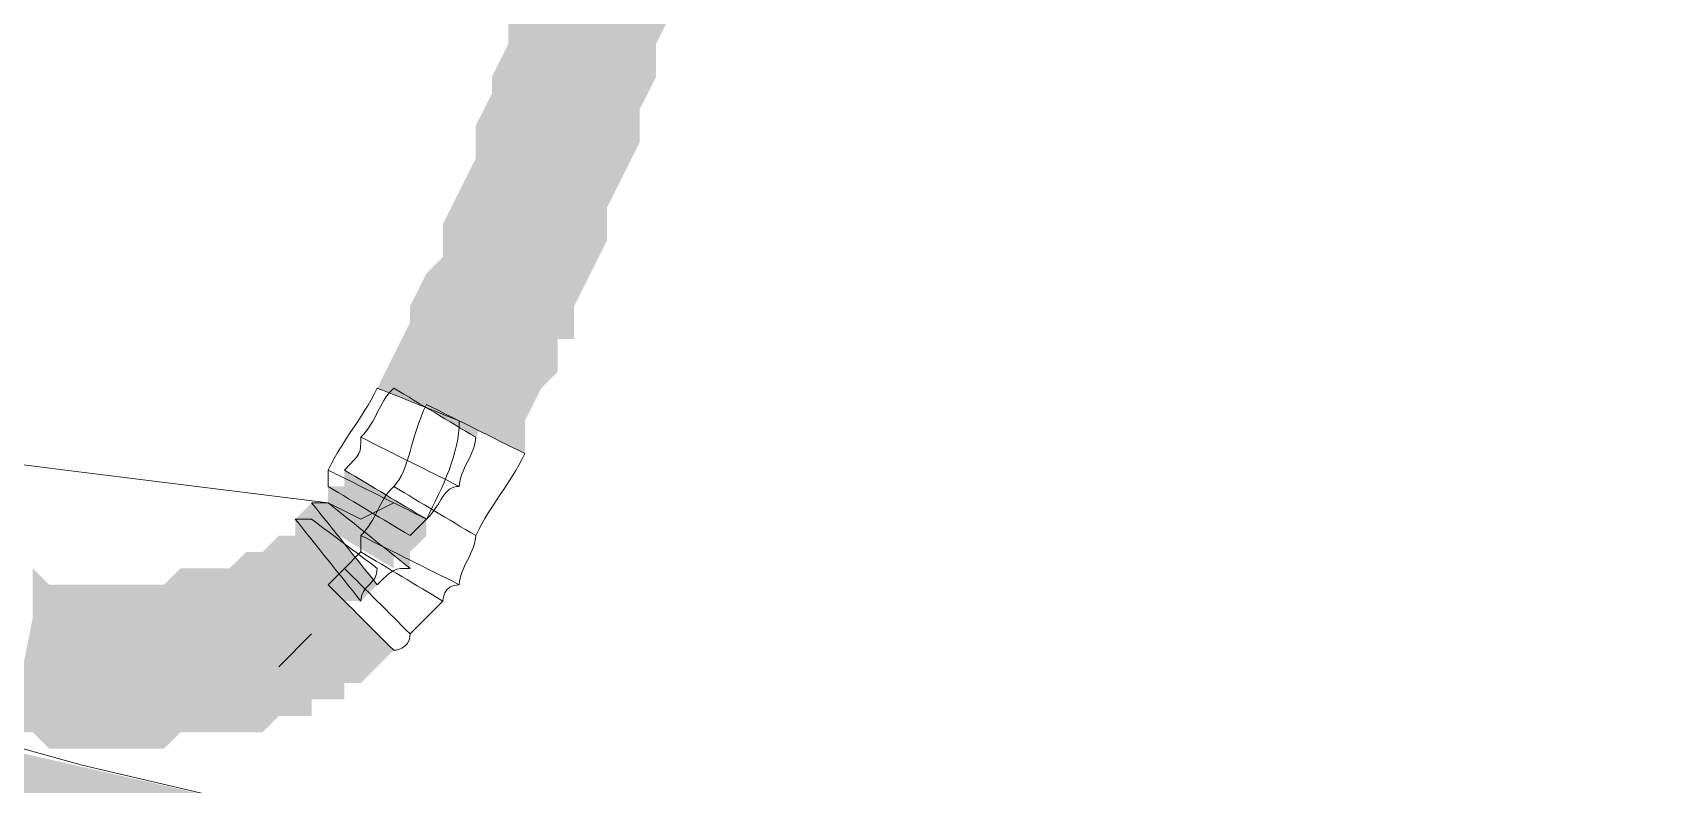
# Model space of a CAD drawing. Header units: millimetres. Extents: x -71336 to -35435, y -26189 to 22712.
# Drawn here: x -41041.005 to -41038.87, y -5455.299 to -5454.321 of the extents above; entities that cross this region are included whole.
import ezdxf
from ezdxf.enums import TextEntityAlignment as Align

# ---------------------------------------------------------------- set-up
doc = ezdxf.new("R2010")
doc.units = ezdxf.units.MM
doc.layers.add('SC - Equipment', color=7, linetype='Continuous', lineweight=13)
doc.styles.get("Standard").update_dxf_attribs({"font": 'arial.ttf', "height": 35})

# ---------------------------------------------------------------- blocks, each defined once
blk = doc.blocks.new('BARCO CLICKSHARE BUTTON WITH TEXT - SCHEMATIC')
at = {"layer": 'SC - Equipment', "lineweight": 0, "transparency": 33554687}
for points in [[(1.5371, -12.0193), (1.5371, -12.062), (1.5371, -12.062), (1.5371, -12.1047), (1.5371, -12.1047), (1.5157, -12.1474), (1.5157, -12.1474), (1.5157, -12.2115), (1.5157, -12.2115), (1.5157, -12.2115), (1.5157, -12.2115), (1.5157, -12.2542), (1.5157, -12.2542), (1.4944, -12.2969), (1.4944, -12.2969), (1.4944, -12.3609), (1.4944, -12.3609), (1.473, -12.4036), (1.473, -12.4036), (1.473, -12.4463), (1.473, -12.4463), (1.4517, -12.489), (1.4517, -12.489), (1.4517, -12.5317), (1.4517, -12.5317), (1.4303, -12.5744), (1.4303, -12.5744), (1.4303, -12.6171), (1.4303, -12.6384), (1.409, -12.6811), (1.409, -12.6811), (1.409, -12.7238), (1.409, -12.7238), (1.3876, -12.7665), (1.2595, -12.7238), (1.2809, -12.6811), (1.3449, -12.7025), (1.2809, -12.6811), (1.2809, -12.6384), (1.3022, -12.5957), (1.3663, -12.6171), (1.3022, -12.5957), (1.3236, -12.553), (1.3663, -12.5744), (1.3236, -12.553), (1.3236, -12.5103), (1.3876, -12.5317), (1.3236, -12.5103), (1.3449, -12.4677), (1.3876, -12.4677), (1.3449, -12.4677), (1.3449, -12.425), (1.3449, -12.3823), (1.409, -12.3823), (1.3449, -12.3823), (1.3663, -12.3396), (1.3663, -12.2755), (1.4303, -12.2969), (1.3663, -12.2755), (1.3876, -12.2328), (1.4517, -12.2542), (1.3876, -12.2328), (1.3876, -12.1901), (1.3876, -12.1901), (1.3876, -12.1901), (1.3876, -12.1901), (1.3876, -12.1474), (1.4517, -12.1474), (1.3876, -12.1474), (1.409, -12.0834), (1.473, -12.1047), (1.409, -12.0834), (1.409, -12.0407), (1.409, -11.998)], [(1.3022, -12.7452), (1.3236, -12.7025), (1.3449, -12.6384), (1.3876, -12.6598), (1.3449, -12.6598), (1.3449, -12.5957), (1.409, -12.6171), (1.3449, -12.5957), (1.3663, -12.553), (1.3663, -12.553), (1.3663, -12.553), (1.3663, -12.553), (1.3663, -12.5103), (1.4303, -12.5317), (1.3663, -12.5103), (1.3876, -12.4677), (1.4517, -12.489), (1.3876, -12.4677), (1.3876, -12.425), (1.4517, -12.4463), (1.3876, -12.425), (1.3876, -12.3823), (1.4517, -12.3823), (1.3876, -12.3823), (1.409, -12.3396), (1.473, -12.3396), (1.409, -12.3396), (1.409, -12.2969), (1.473, -12.2969), (1.409, -12.2969), (1.4303, -12.2328), (1.4944, -12.2542), (1.4303, -12.2328), (1.4303, -12.1901), (1.4944, -12.2115), (1.4303, -12.1901), (1.4303, -12.1474), (1.4303, -12.1047), (1.4944, -12.1047), (1.4303, -12.1047), (1.4517, -12.0407), (1.5157, -12.062), (1.4517, -12.0407), (1.4517, -11.998), (1.5798, -12.0193), (1.5798, -12.062), (1.5798, -12.062), (1.5584, -12.1047), (1.5584, -12.1047), (1.5584, -12.1688), (1.5584, -12.1688), (1.5584, -12.2115), (1.5584, -12.2115), (1.5371, -12.2542), (1.5371, -12.2542), (1.5371, -12.2969), (1.5371, -12.2969), (1.5371, -12.3609), (1.5371, -12.3609), (1.5157, -12.4036), (1.5157, -12.4036), (1.5157, -12.4463), (1.5157, -12.4463), (1.4944, -12.489), (1.4944, -12.489), (1.4944, -12.553), (1.4944, -12.553), (1.473, -12.5957), (1.473, -12.5957), (1.473, -12.5957), (1.473, -12.5957), (1.473, -12.6384), (1.473, -12.6384), (1.4517, -12.6811), (1.4517, -12.6811), (1.4517, -12.7238), (1.4517, -12.7238), (1.4303, -12.7665)], [(1.2382, -12.7238), (1.2595, -12.6811), (1.2595, -12.6384), (1.3236, -12.6384), (1.2595, -12.6384), (1.2809, -12.5957), (1.3449, -12.5957), (1.2809, -12.5957), (1.2809, -12.553), (1.3449, -12.5744), (1.2809, -12.553), (1.3022, -12.5103), (1.3663, -12.5317), (1.3022, -12.5103), (1.3022, -12.4677), (1.3663, -12.4677), (1.3022, -12.4677), (1.3236, -12.425), (1.3876, -12.425), (1.3236, -12.425), (1.3236, -12.3823), (1.3876, -12.3823), (1.3236, -12.3823), (1.3449, -12.3396), (1.3449, -12.2755), (1.409, -12.2969), (1.3449, -12.2755), (1.3449, -12.2328), (1.409, -12.2542), (1.3449, -12.2328), (1.3663, -12.1901), (1.4303, -12.2115), (1.3663, -12.1901), (1.3663, -12.1474), (1.4303, -12.1474), (1.3663, -12.1474), (1.3663, -12.1047), (1.4303, -12.1047), (1.3663, -12.1047), (1.3876, -12.062), (1.3876, -12.062), (1.3876, -12.0407), (1.5157, -12.0407), (1.5157, -12.062), (1.5157, -12.062), (1.4944, -12.1047), (1.4944, -12.1047), (1.4944, -12.1688), (1.4944, -12.1688), (1.4944, -12.2115), (1.4944, -12.2115), (1.473, -12.2542), (1.473, -12.2542), (1.473, -12.2969), (1.473, -12.2969), (1.473, -12.3609), (1.473, -12.3609), (1.4517, -12.4036), (1.4517, -12.4036), (1.4517, -12.4463), (1.4517, -12.4463), (1.4303, -12.489), (1.4303, -12.489), (1.4303, -12.5317), (1.4303, -12.5317), (1.409, -12.5744), (1.409, -12.5744), (1.409, -12.6171), (1.409, -12.6171), (1.3876, -12.6598), (1.3876, -12.6598), (1.3876, -12.7025), (1.3876, -12.7025), (1.3663, -12.7452)], [(1.0887, -13.1295), (1.1101, -13.0868), (1.1741, -13.1081), (1.1101, -13.0868), (1.1314, -13.0441), (1.1741, -13.0654), (1.1314, -13.0441), (1.1314, -13.0227), (1.1528, -12.98), (1.1741, -12.9587), (1.1741, -12.916), (1.1955, -12.8733), (1.2168, -12.8306), (1.2595, -12.8519), (1.2168, -12.8306), (1.2168, -12.7879), (1.2809, -12.8092), (1.2168, -12.7879), (1.2382, -12.7452), (1.3022, -12.7665), (1.2382, -12.7452), (1.2382, -12.7238), (1.3663, -12.7452), (1.3663, -12.7879), (1.3663, -12.7879), (1.3449, -12.8306), (1.3449, -12.8306), (1.3236, -12.8733), (1.3236, -12.8733), (1.3236, -12.916), (1.3236, -12.916), (1.3022, -12.9587), (1.3022, -12.9587), (1.2809, -13.0014), (1.2809, -13.0014), (1.2595, -13.0441), (1.2595, -13.0441), (1.2595, -13.0868), (1.2595, -13.0868), (1.2382, -13.1081), (1.2382, -13.1081), (1.2168, -13.1295), (1.2168, -13.1508), (1.1955, -13.1722)], [(1.3876, -12.7665), (1.3876, -12.7879), (1.3876, -12.7879), (1.3663, -12.8306), (1.3663, -12.8306), (1.3449, -12.8733), (1.3449, -12.8733), (1.3449, -12.8946), (1.3449, -12.8946), (1.3236, -12.9373), (1.3236, -12.9373), (1.3022, -12.98), (1.3022, -12.98), (1.2809, -13.0227), (1.2809, -13.0227), (1.2809, -13.0654), (1.2809, -13.0654), (1.2595, -13.1081), (1.2595, -13.1081), (1.2382, -13.1508), (1.2382, -13.1508), (1.2168, -13.1935), (1.1101, -13.1295), (1.1101, -13.0868), (1.1314, -13.0654), (1.1528, -13.0227), (1.2168, -13.0441), (1.1528, -13.0227), (1.1741, -12.98), (1.2382, -13.0014), (1.1741, -12.98), (1.1955, -12.9373), (1.2382, -12.9587), (1.1955, -12.9373), (1.1955, -12.8946), (1.2168, -12.8519), (1.2809, -12.8733), (1.2168, -12.8519), (1.2382, -12.8306), (1.2809, -12.8519), (1.2382, -12.8306), (1.2382, -12.7879), (1.3022, -12.8092), (1.2382, -12.7879), (1.2595, -12.7452), (1.3236, -12.7665), (1.2595, -12.7452), (1.2595, -12.7238)], [(1.1528, -13.1508), (1.1741, -13.1081), (1.1955, -13.0868), (1.2382, -13.1081), (1.1955, -13.0868), (1.1955, -13.0441), (1.2595, -13.0868), (1.1955, -13.0654), (1.2168, -13.0227), (1.2809, -13.0441), (1.2168, -13.0227), (1.2382, -12.98), (1.2382, -12.9373), (1.3022, -12.9587), (1.2382, -12.9373), (1.2595, -12.8946), (1.3236, -12.916), (1.2595, -12.8946), (1.2809, -12.8519), (1.3449, -12.8733), (1.2809, -12.8519), (1.2809, -12.8092), (1.3449, -12.8306), (1.2809, -12.8092), (1.3022, -12.7665), (1.3663, -12.7879), (1.3022, -12.7665), (1.3022, -12.7452), (1.4303, -12.7665), (1.4303, -12.8092), (1.4303, -12.8092), (1.409, -12.8519), (1.409, -12.8519), (1.3876, -12.8946), (1.3876, -12.8946), (1.3876, -12.9373), (1.3876, -12.9373), (1.3663, -12.98), (1.3663, -12.98), (1.3449, -13.0227), (1.3449, -13.0227), (1.3449, -13.0654), (1.3236, -13.0654), (1.3236, -13.1081), (1.3236, -13.1081), (1.3022, -13.1295), (1.3022, -13.1295), (1.2809, -13.1722), (1.2809, -13.1722), (1.2809, -13.2149)], [(1.1528, -13.3003), (1.1528, -13.3003), (1.1528, -13.3003), (1.1528, -13.3003), (1.1528, -13.3003), (1.1528, -13.3216), (1.1528, -13.3216), (1.1528, -13.3216), (1.1528, -13.3216), (1.1528, -13.3216), (1.1528, -13.3216), (1.1314, -13.3429), (1.1314, -13.3429), (1.1314, -13.3429), (1.1314, -13.3429), (1.1314, -13.3429), (1.1314, -13.3429), (1.1314, -13.3429), (1.1314, -13.3429), (1.1314, -13.3643), (1.0247, -13.2789), (1.0247, -13.2576), (1.0247, -13.2576), (1.0247, -13.2576), (1.046, -13.2576), (1.046, -13.2576), (1.046, -13.2576), (1.046, -13.2576), (1.046, -13.2362), (1.046, -13.2362), (1.046, -13.2362)], [(1.1314, -13.3216), (1.1314, -13.3216), (1.1314, -13.3216), (1.1314, -13.3429), (1.1314, -13.3429), (1.1314, -13.3429), (1.1314, -13.3429), (1.1101, -13.3429), (1.1101, -13.3429), (1.1101, -13.3429), (1.1101, -13.3429), (1.1101, -13.3429), (1.1101, -13.3643), (1.1101, -13.3643), (1.1101, -13.3643), (1.1101, -13.3643), (1.1101, -13.3643), (1.1101, -13.3643), (1.1101, -13.3643), (1.1101, -13.3643), (1.0033, -13.3003), (1.0033, -13.2789), (1.0033, -13.2789), (1.0033, -13.2789), (1.0033, -13.2789), (1.0033, -13.2789), (1.0033, -13.2789), (1.0247, -13.2789), (1.0247, -13.2789), (1.0247, -13.2576), (1.0247, -13.2576)], [(-0.5338, -13.3003), (0.3202, -13.5351), (2.2843, -13.9834), (3.8427, -14.2396), (3.8214, -14.3677), (2.2629, -14.0902), (0.2775, -13.6418), (-0.5551, -13.4283)], [(1.0674, -13.407), (1.046, -13.407), (1.046, -13.407), (1.046, -13.4283), (1.046, -13.4283), (1.0247, -13.4283), (1.0247, -13.4283), (1.0247, -13.4497), (1.0247, -13.4497), (1.0033, -13.4497), (1.0033, -13.4497), (0.982, -13.4497), (0.982, -13.4497), (0.982, -13.471), (0.9607, -13.471), (0.9607, -13.471), (0.9607, -13.471), (0.9393, -13.471), (0.9393, -13.471), (0.918, -13.4924), (0.918, -13.4924), (0.8966, -13.4924), (0.8966, -13.4924), (0.8753, -13.4924), (0.8753, -13.4924), (0.8753, -13.4924), (0.8753, -13.4924), (0.8539, -13.4924), (0.8539, -13.4924), (0.8326, -13.4924), (0.8326, -13.4924), (0.8112, -13.4924), (0.8112, -13.4924), (0.8112, -13.5137), (0.7899, -13.5137), (0.7685, -13.5137), (0.7685, -13.5137), (0.7472, -13.5137), (0.7472, -13.5137), (0.7472, -13.5137), (0.7472, -13.5137), (0.7258, -13.5137), (0.7258, -13.5137), (0.7045, -13.5137), (0.7045, -13.5137), (0.6831, -13.5137), (0.6831, -13.5137), (0.6618, -13.4924), (0.6618, -13.4924), (0.6404, -13.4924), (0.6404, -13.3643), (0.6618, -13.3856), (0.6831, -13.3856), (0.7045, -13.3856), (0.7258, -13.3856), (0.7472, -13.3856), (0.7472, -13.3856), (0.7685, -13.3856), (0.7899, -13.3856), (0.8112, -13.3856), (0.8326, -13.3643), (0.8326, -13.3643), (0.8326, -13.3643), (0.8539, -13.3643), (0.8753, -13.3643), (0.8753, -13.3643), (0.8966, -13.3643), (0.918, -13.3429), (0.918, -13.3429), (0.9393, -13.3429), (0.9393, -13.3429), (0.9607, -13.3216), (0.9607, -13.3216), (0.9607, -13.3216), (0.982, -13.3216), (0.982, -13.3003)], [(1.0887, -13.4924), (1.0887, -13.4924), (1.0887, -13.4924), (1.0887, -13.4924), (1.0887, -13.4924), (1.0674, -13.4924), (1.0674, -13.4924), (1.0674, -13.4924), (1.0674, -13.4924), (1.0674, -13.4924), (1.0674, -13.4924), (1.046, -13.5137), (1.046, -13.5137), (1.046, -13.5137), (1.046, -13.5137), (1.046, -13.5137), (1.046, -13.5137), (1.046, -13.5137), (1.046, -13.5137), (1.0247, -13.5137), (0.982, -13.407), (0.982, -13.3856), (1.0033, -13.4497), (0.982, -13.3856), (1.0033, -13.3856), (1.0033, -13.3856), (1.0033, -13.3856), (1.0033, -13.3856), (1.0033, -13.3856), (1.0247, -13.3856), (1.0247, -13.3856), (1.046, -13.4283), (1.0247, -13.3856), (1.0247, -13.3856), (1.046, -13.4283), (1.0247, -13.3856), (1.0247, -13.3643)], [(1.0247, -13.5137), (1.0033, -13.5137), (1.0033, -13.5137), (1.0033, -13.5351), (1.0033, -13.5351), (0.982, -13.5351), (0.982, -13.5351), (0.9606, -13.5351), (0.9606, -13.5351), (0.9393, -13.5351), (0.9393, -13.5351), (0.9179, -13.5564), (0.9179, -13.5564), (0.8966, -13.5564), (0.8966, -13.5564), (0.8752, -13.5564), (0.8752, -13.5564), (0.8539, -13.5564), (0.8539, -13.5564), (0.8325, -13.5564), (0.8325, -13.5564), (0.8112, -13.5564), (0.8112, -13.5564), (0.7899, -13.5564), (0.7899, -13.5564), (0.7685, -13.5564), (0.7685, -13.5564), (0.7472, -13.5564), (0.7472, -13.5564), (0.7045, -13.5564), (0.7045, -13.5564), (0.6831, -13.5564), (0.6831, -13.5564), (0.6618, -13.5564), (0.6618, -13.5564), (0.6404, -13.5351), (0.6404, -13.5351), (0.6191, -13.5351), (0.6404, -13.4283), (0.6618, -13.4283), (0.6404, -13.4924), (0.6618, -13.4283), (0.6831, -13.4283), (0.7045, -13.4283), (0.7258, -13.4283), (0.7472, -13.4283), (0.7685, -13.4283), (0.7899, -13.4283), (0.8112, -13.4283), (0.8325, -13.4283), (0.8325, -13.4283), (0.8539, -13.4283), (0.8752, -13.4283), (0.8966, -13.4283), (0.9179, -13.407), (0.9179, -13.407), (0.9393, -13.407), (0.9606, -13.407), (0.9606, -13.407), (0.982, -13.3856)], [(0.9393, -13.4283), (0.9393, -13.4283), (0.9606, -13.4283), (0.9606, -13.4283), (0.9606, -13.4283), (0.982, -13.407), (0.982, -13.407), (1.0033, -13.407), (1.0033, -13.407), (1.0033, -13.3856), (1.0247, -13.3856), (1.0247, -13.3856), (1.1101, -13.471), (1.0887, -13.4924), (1.0887, -13.4924), (1.0887, -13.4924), (1.0887, -13.4924), (1.0674, -13.5137), (1.0674, -13.5137), (1.0674, -13.5137), (1.0674, -13.5137), (1.046, -13.5137), (1.046, -13.5137), (1.046, -13.5351), (1.046, -13.5351), (1.0247, -13.5351), (1.0247, -13.5351), (1.0247, -13.5351), (1.0247, -13.5351), (1.0033, -13.5351), (1.0033, -13.5351), (1.0033, -13.5564), (1.0033, -13.5564), (0.982, -13.5564)], [(0.6404, -13.4497), (0.6618, -13.471), (0.6831, -13.471), (0.7045, -13.471), (0.7258, -13.471), (0.7472, -13.471), (0.7685, -13.471), (0.7899, -13.471), (0.8112, -13.471), (0.7899, -13.471), (0.7899, -13.471), (0.8112, -13.471), (0.8326, -13.4497), (0.8539, -13.4497), (0.8753, -13.4497), (0.8753, -13.4497), (0.8966, -13.4497), (0.9179, -13.4497), (0.9179, -13.4283), (0.9393, -13.4283), (0.982, -13.5564), (0.9606, -13.5564), (0.9606, -13.5564), (0.9606, -13.5564), (0.9606, -13.5564), (0.9393, -13.5778), (0.9393, -13.5778), (0.9179, -13.5778), (0.9179, -13.5778), (0.8966, -13.5778), (0.8966, -13.5778), (0.8753, -13.5778), (0.8753, -13.5778), (0.8539, -13.5778), (0.8539, -13.5778), (0.8326, -13.5778), (0.8326, -13.5778), (0.8112, -13.5991), (0.8112, -13.5991), (0.8112, -13.5991), (0.8112, -13.5991), (0.7899, -13.5991), (0.7899, -13.5991), (0.7685, -13.5991), (0.7685, -13.5991), (0.7472, -13.5991), (0.7472, -13.5991), (0.7258, -13.5991), (0.7258, -13.5991), (0.6831, -13.5991), (0.6831, -13.5991), (0.6618, -13.5991), (0.6618, -13.5991), (0.6404, -13.5778), (0.6404, -13.5778), (0.6191, -13.5778)]]:
    blk.add_hatch(color=7, dxfattribs=at).paths.add_polyline_path(points)
at = {"layer": 'SC - Equipment', "color": 7, "lineweight": 0, "transparency": 33554687}
for points in [[(-0.918, -13.1508), (-0.79, -13.1508), (-0.6405, -13.1508), (-0.4697, -13.1508), (-0.3203, -13.1508), (-0.1708, -13.1508), (0, -13.1722), (0.1707, -13.1722), (0.3415, -13.1935), (0.5123, -13.2149), (0.6831, -13.2362), (0.8539, -13.2576), (1.0247, -13.2789), (1.0674, -13.3003)], [(1.1101, -13.2789), (1.0674, -13.3003), (1.0674, -13.3003), (1.0674, -13.3003)], [(3.7787, -14.2182), (3.5011, -14.1755), (3.2023, -14.1329), (2.9247, -14.0902), (2.6258, -14.0261), (2.3056, -13.9621), (2.0067, -13.898), (1.7506, -13.8553), (1.409, -13.7913), (1.0674, -13.7059), (0.7045, -13.6205), (0.3202, -13.5137), (0.128, -13.471), (-0.2562, -13.3643)], [(1.0033, -13.4497), (0.9606, -13.4924)]]:
    blk.add_lwpolyline(points, dxfattribs=at)
for points in [[(1.0887, -13.1295), (1.1243, -13.1437), (1.1599, -13.1579), (1.1955, -13.1722), (1.1955, -13.2149), (1.1741, -13.2576), (1.1528, -13.3003), (1.1101, -13.2789), (1.0674, -13.2576), (1.0247, -13.2362), (1.046, -13.1935), (1.0674, -13.1722), (1.0887, -13.1295)], [(1.1101, -13.1295), (1.1457, -13.1508), (1.1813, -13.1722), (1.2168, -13.1935), (1.2168, -13.2149), (1.1955, -13.2362), (1.1955, -13.2576), (1.1528, -13.2362), (1.1101, -13.2149), (1.0674, -13.1935), (1.0887, -13.1722), (1.0887, -13.1508), (1.1101, -13.1295)], [(1.1528, -13.1508), (1.1955, -13.1722), (1.2382, -13.1935), (1.2809, -13.2149), (1.2595, -13.2576), (1.2382, -13.2789), (1.2168, -13.3216), (1.1813, -13.3003), (1.1457, -13.2789), (1.1101, -13.2576), (1.1314, -13.2362), (1.1314, -13.1935), (1.1528, -13.1508)], [(1.0674, -13.1935), (1.1101, -13.2149), (1.1528, -13.2362), (1.1955, -13.2576), (1.1741, -13.2576), (1.1741, -13.2789), (1.1528, -13.3003), (1.1172, -13.2789), (1.0816, -13.2576), (1.046, -13.2362), (1.0674, -13.2149), (1.0674, -13.2149), (1.0674, -13.1935)], [(1.0247, -13.2362), (1.0674, -13.2576), (1.1101, -13.2789), (1.1528, -13.3003), (1.1528, -13.3003), (1.1314, -13.3216), (1.1314, -13.3216), (1.0958, -13.3003), (1.0603, -13.2789), (1.0247, -13.2576), (1.0247, -13.2576), (1.0247, -13.2362), (1.0247, -13.2362)], [(1.0247, -13.2789), (1.0603, -13.3074), (1.0958, -13.3358), (1.1314, -13.3643), (1.1101, -13.3643), (1.1101, -13.3643), (1.0887, -13.3856), (1.0603, -13.3501), (1.0318, -13.3145), (1.0033, -13.2789), (1.0247, -13.2789), (1.0247, -13.2789), (1.0247, -13.2789)], [(1.1101, -13.2576), (1.1457, -13.2789), (1.1813, -13.3003), (1.2168, -13.3216), (1.2168, -13.3429), (1.1955, -13.3643), (1.1955, -13.3856), (1.1528, -13.3643), (1.1101, -13.3429), (1.0674, -13.3216), (1.0887, -13.3003), (1.0887, -13.2789), (1.1101, -13.2576)], [(1.0033, -13.3003), (1.0318, -13.3216), (1.0603, -13.3429), (1.0887, -13.3643), (1.0887, -13.3856), (1.0674, -13.3856), (1.0674, -13.407), (1.0389, -13.3714), (1.0105, -13.3358), (0.982, -13.3003), (0.982, -13.3003), (1.0033, -13.3003), (1.0033, -13.3003)], [(1.0674, -13.3216), (1.1101, -13.3429), (1.1528, -13.3643), (1.1955, -13.3856), (1.1741, -13.3856), (1.1741, -13.407), (1.1741, -13.407), (1.1386, -13.3856), (1.103, -13.3643), (1.0674, -13.3429), (1.0674, -13.3429), (1.0674, -13.3216), (1.0674, -13.3216)], [(1.0674, -13.3429), (1.103, -13.3643), (1.1386, -13.3856), (1.1741, -13.407), (1.1528, -13.4283), (1.1528, -13.4283), (1.1314, -13.4497), (1.103, -13.4212), (1.0745, -13.3928), (1.046, -13.3643), (1.046, -13.3643), (1.0674, -13.3429), (1.0674, -13.3429)], [(1.046, -13.3643), (1.0745, -13.3928), (1.103, -13.4212), (1.1314, -13.4497), (1.1314, -13.471), (1.1101, -13.471), (1.1101, -13.471), (1.0816, -13.4426), (1.0532, -13.4141), (1.0247, -13.3856), (1.0247, -13.3856), (1.046, -13.3643), (1.046, -13.3643)]]:
    blk.add_open_spline(points, degree=3, knots=[0, 0, 0, 0, 1, 1, 1, 2, 2, 2, 3, 3, 3, 4, 4, 4, 4], dxfattribs=at)
blk.add_solid([(0.982, -13.3003), (1.0033, -13.2789), (1.0674, -13.407), (1.0887, -13.3856)], dxfattribs=at)
at = {"ltscale": 5}
for tag, p in [('MAKE', (0, 10.9753)), ('MODEL', (0, 5.9753))]:
    blk.add_attdef(tag, text='', height=2.5, dxfattribs=at).set_placement(p, align=Align.MIDDLE_CENTER)
at = {"ltscale": 5, "flags": 1}
for tag, p in [('ROOM_TYPE', (45, -5)), ('LOCATION', (45, -10)), ('RACK_EQUIPMENT_(Y/N)', (45, -15)), ('IP_(Y/N)', (45, -30)), ('POE(WATT)', (45, -35)), ('AMP(@240V)', (45, -40)), ('WATT', (45, -45)), ('BTU/H', (45, -50)), ('WEIGHT(KG)', (45, -55)), ('TRANSFORMER_TAPS', (45, -60))]:
    blk.add_attdef(tag, p, '', height=2.5, dxfattribs=at)
for tag, p in [('DESCRIPTION', (56.9608, -23.892)), ('BRACKET', (53.1547, -63.4953))]:
    blk.add_attdef(tag, text='', height=2.5, dxfattribs=at).set_placement(p, align=Align.MIDDLE_CENTER)

msp = doc.modelspace()

# ---------------------------------------------------------------- block references
at = {"ltscale": 5}
msp.add_blockref('BARCO CLICKSHARE BUTTON WITH TEXT - SCHEMATIC', (-41041.6451, -5441.6538), dxfattribs=at)

doc.saveas('drawing.dxf')
